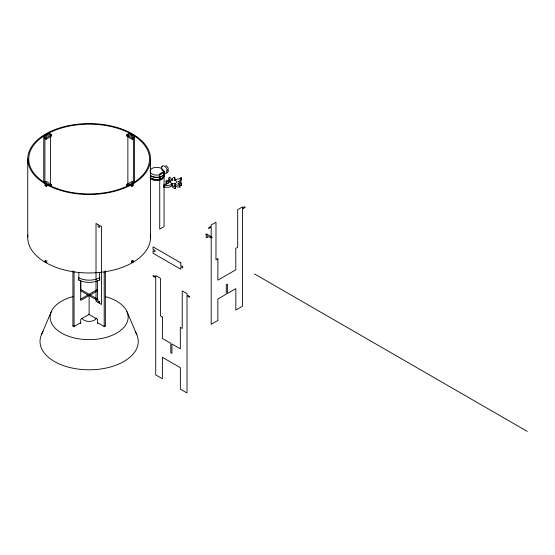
<?xml version="1.0" encoding="UTF-8"?>
<svg xmlns="http://www.w3.org/2000/svg" width="555" height="555" viewBox="0 0 555 555"><rect width="100%" height="100%" fill="white"/><g stroke="black" fill="none" stroke-linecap="round" stroke-linejoin="round"><path stroke-width="0.83" d="M80.732 280.879L80.711 289.446L89.126 294.303M80.752 280.677L80.711 300.428L97.937 290.48M161.401 168.442L161.658 167.166M168.782 178.245L169.983 180.132A0.957 0.555 0 0 1 170.101 180.292M168.782 180.035L168.907 180.646M174.776 179.827L174.881 178.974A16.803 9.699 0 0 0 174.679 177.191L174.679 178.987A16.803 9.699 0 0 1 174.867 180.063M41.493 334.554L51.296 311.646M171.953 183.927A7.957 4.593 0 0 0 172.737 185.571L174.103 186.709L174.874 186.39A8.172 4.717 0 0 1 175.276 185.835L175.276 184.038A4.44 2.567 0 0 0 176.969 185.023A2.484 1.436 0 0 0 177.773 185.197L179.189 185.224A12.148 7.014 0 0 0 180.049 185.197L180.437 185.127A3.08 1.776 0 0 1 181.45 185.197A1.637 0.95 0 0 1 181.638 185.301L181.221 182.623L177.787 181.714A0.874 0.506 0 0 1 177.988 181.651L178.543 181.443M167.936 183.074L167.922 183.095A2.997 1.727 0 0 1 169.58 181.943M167.818 183.275L166.535 184.281L163.996 185.058A0.895 0.52 0 0 0 163.774 185.148M166.229 180.979L166.014 181.214A1.762 1.013 0 0 0 166.16 181.894L166.146 183.691L168.401 183.108M166.229 182.768L166.014 183.011A1.762 1.013 0 0 0 166.16 183.684L166.188 183.67M180.666 180L180.84 179.848A1.325 0.763 0 0 0 180.958 179.681A1.741 1.006 0 0 0 180.999 179.431L181.006 177.642A1.741 1.006 0 0 1 180.958 177.884A1.325 0.763 0 0 1 180.84 178.058L180.59 178.259A6.174 3.566 0 0 1 178.488 178.911L177.496 179.133A9.192 5.307 0 0 0 174.95 179.875M45.878 135.302L47.022 134.65M132.388 184.003L131.244 184.662M132.319 185.363L131.819 185.648M132.27 261.669L131.847 261.911M43.755 182.491L43.755 136.634L45.919 135.378M47.106 134.698L49.27 133.45L51.608 134.768L51.608 136.086L46.093 139.27L44.913 138.59M50.429 134.088L48.243 135.351L46.329 134.248L45.191 134.907L47.106 136.01L44.893 137.286L44.893 182.283M43.755 136.634L46.093 137.952L51.608 134.768M127.872 184.295L127.872 134.116L130.085 135.392L132 134.282L133.138 134.941L131.223 136.044L133.408 137.307L133.408 138.625L132.236 139.305L126.72 136.121L126.72 134.803L129.01 133.457L131.174 134.705M45.149 185.696L45.128 184.364L47.043 183.261L44.858 181.998M45.815 185.287L45.128 185.682L46.266 186.341L46.96 185.939M45.128 184.364L46.266 185.023L48.229 183.948L50.394 185.197M45.905 183.92L43.741 182.671L46.03 181.319L51.546 184.503L49.256 185.856L47.092 184.607M132.236 139.305L132.236 137.987L134.525 136.641L132.361 135.392M126.658 185.856L126.658 184.537L132.173 181.353L134.511 182.678L132.347 183.927M127.837 185.217L130.023 183.955L131.937 185.058L133.075 184.399L133.075 185.717L131.937 186.376L131.244 185.974M133.373 182.019L131.16 183.296L133.075 184.399M131.16 184.614L128.996 185.863L126.658 184.537M46.981 262.231L46.294 262.633L45.149 261.974L45.149 260.656L45.843 260.26M45.149 261.974L45.843 261.572M45.149 260.656L46.294 261.315L46.981 260.919M131.271 260.926L131.958 261.322L133.103 260.663L133.103 261.981L131.958 262.64L131.271 262.238M80.315 299.339L97.548 289.391M80.711 322.642L74.058 326.479L72.92 325.827M105.339 325.827L104.201 326.479L97.548 322.642M166.146 181.901L168.262 181.319L170.142 181.645M180.313 185.169L180.32 185.148A13.695 7.909 0 0 1 179.605 185.106M180.313 186.959L180.049 186.993A12.148 7.014 0 0 1 179.189 187.014L177.773 186.986A2.484 1.436 0 0 1 176.962 186.82A4.44 2.567 0 0 1 175.29 185.828M164.863 186.66L163.996 186.855A0.895 0.52 0 0 0 163.774 186.938L163.76 186.986M170.038 180.347L170.052 180.347A0.867 0.499 0 0 1 169.768 180.292M174.672 186.813L174.881 186.813A2.22 1.283 0 0 0 175.456 186.702L175.456 188.499A2.22 1.283 0 0 1 174.881 188.61L172.709 187.375A7.957 4.593 0 0 1 171.953 185.724M162.893 170.274L163.163 170.281A7.909 4.565 0 0 1 161.283 176.636A7.909 4.565 0 0 1 150.273 175.581M180.174 185.12L180.118 185.106A2.359 1.36 0 0 1 179.882 185.065L179.758 185.03A1.034 0.597 0 0 1 179.466 184.891L178.932 184.149M180.174 186.91L180.118 186.903A2.359 1.36 0 0 1 179.882 186.862L179.758 186.827A1.034 0.597 0 0 1 179.466 186.688L179.265 186.508M163.822 187.007L163.843 187.014A1.45 0.839 0 0 0 164.169 187.028C166.819 187.548 172.501 187.895 172.008 183.927C169.927 185.835 166.771 185.752 164.169 185.238A1.45 0.839 0 0 1 163.843 185.224L163.76 185.197M165.765 165.619L166.195 165.785M181.638 183.504L181.651 183.511A1.637 0.95 0 0 0 181.436 183.434A3.08 1.776 0 0 0 180.437 183.344L180.271 183.33A13.695 7.909 0 0 1 179.459 183.31L178.738 183.282A12.39 7.153 0 0 0 177.871 183.261A10.476 6.05 0 0 0 178.079 183.407L178.419 183.65A3.455 1.998 0 0 1 178.946 184.149M175.456 186.702L174.499 185.772L174.874 184.593A8.172 4.717 0 0 1 175.276 184.038M175.456 188.499L174.887 188.103M131.306 134.685L132.416 135.323M46.884 184.586L45.815 183.969M126.72 134.803L132.236 137.987M132.388 185.321L133.075 185.717M254.509 273.934L527.25 431.395M132.409 260.267L133.103 260.663M132.409 261.585L133.103 261.981M90.264 294.962L97.985 299.416M80.274 290.508L87.988 294.962M88.557 314.137L97.548 319.326L97.548 323.614M166.597 165.987L168.526 168.47M181.221 184.42L181.638 185.12M126.97 311.646L136.773 334.554M97.5 280.726L97.548 300.484L89.126 295.621L89.126 314.414L80.711 319.271L80.711 323.565M164.169 185.238L164.169 187.035M163.996 185.058L163.996 186.855M160.069 177.045L160.069 179.258M150.516 159.514A61.39 35.444 0 0 1 57.734 189.498A61.39 35.444 0 0 1 59.149 128.115A61.39 35.444 0 0 1 150.516 159.514L150.516 237.998M134.525 136.641L134.525 182.498M133.387 137.293L133.387 182.29M131.958 185.044L131.937 186.376M131.958 261.322L131.958 262.64M105.339 270.722L105.339 326.16M104.201 271.575L104.201 326.819M99.414 272.429L99.414 280.115M78.845 272.373L78.845 280.06M74.058 271.513L74.058 326.777M72.92 270.75L72.92 326.118M51.546 184.503L51.546 185.821M50.408 134.102L50.408 184.288M50.373 185.183L50.373 186.501M46.266 185.023L46.266 186.341M46.294 261.315L46.294 262.633M46.093 137.952L46.093 139.27M27.75 158.57L27.75 237.061M135.149 331.529A49.117 28.354 0 0 1 89.133 369.796A49.117 28.354 0 0 1 43.117 331.529M105.339 296.634A39.01 22.519 0 0 1 119.797 331.044A39.01 22.519 0 0 1 58.469 331.044A39.01 22.519 0 0 1 72.927 296.634M96.369 318.14A7.444 4.301 0 0 1 89.168 321.421A7.444 4.301 0 0 1 81.918 318.181M150.273 234.335A61.39 35.444 0 0 1 89.591 272.97A61.39 35.444 0 0 1 27.916 234.862M99.99 279.782A15.353 8.859 0 0 1 78.276 279.782M99.99 277.569A15.353 8.859 0 0 1 78.276 277.569M181.041 179.425A6.542 3.774 0 0 1 180.139 182.345M181.041 177.635A6.542 3.774 0 0 1 178.62 181.499M172.536 180.097A3.441 1.984 0 0 1 172.841 179.806M172.258 179.591A3.441 1.984 0 0 1 174.714 177.267M172.397 179.577A4.516 2.608 0 0 1 171.897 179.369M171.863 179.383A7.812 4.509 0 0 1 169.906 177.17A3.337 1.929 0 0 0 168.692 178.231M168.692 180.021A3.337 1.929 0 0 1 169.053 179.515M166.16 180.937A3.496 2.019 0 0 1 169.726 180.368M170.052 181.811A0.832 0.479 0 0 1 169.636 182.019M174.547 180.243A3.115 1.797 0 0 1 175.99 182.997A3.115 1.797 0 0 1 171.002 183.018A3.115 1.797 0 0 1 172.369 180.25M162.324 166.583A1.408 0.902 -53.5 0 0 161.727 166.902A4.162 2.4 60 0 1 164.516 166.195A4.162 2.4 60 0 1 167.312 170.128A1.408 0.708 -65.4 0 1 168.477 170.336A1.408 0.708 -65.4 0 1 167.312 172.279A4.162 2.4 60 0 1 164.516 172.987M167.305 172.307A1.374 1.027 -29.6 0 1 166.32 171.516A1.374 1.027 -29.6 0 1 167.187 170.253M164.127 173.555A7.909 4.565 0 0 1 160.395 179.161A7.909 4.565 0 0 1 150.273 177.787M150.079 170.399A6.771 3.906 0 0 1 160.492 167.992A6.771 3.906 0 0 1 160.492 174.464A6.771 3.906 0 0 1 150.079 172.057M163.461 176.754A6.771 3.906 0 0 1 157.655 180.625A6.771 3.906 0 0 1 150.197 177.857M164.037 173.951A7.617 4.398 0 0 1 159.764 179.147A7.617 4.398 0 0 1 150.245 177.461M162.795 170.267A7.631 4.405 0 0 1 161.019 176.539A7.631 4.405 0 0 1 150.232 175.255M163.108 170.392A1.991 0.839 70.9 0 1 163.35 171.724M161.776 169.462A1.72 0.937 59.4 0 1 161.97 169.532M162.338 169.802A1.72 0.916 57.7 0 1 162.657 170.114M162.428 317.051L162.379 338.467L170.801 343.323L170.801 352.723L171.939 353.382L171.939 343.982L180.361 348.845L180.306 327.374L182.22 328.477L182.22 290.889L187.007 293.657L187.007 294.969L189.581 296.46L189.581 297.3L187.007 295.815L187.007 392.968L180.361 389.131L180.361 367.688L162.379 357.309L162.379 378.753L155.726 374.909L155.726 277.75L153.159 276.265L153.159 275.426L155.726 276.91L155.726 275.599L160.513 278.36L160.513 315.948L162.428 317.051M217.9 258.706L217.851 280.178L235.826 269.799L235.778 248.383L237.693 247.28L237.693 209.693L242.479 206.932L242.479 208.18L245.053 206.696L245.053 207.535L242.479 209.02L242.479 306.242L235.826 310.085L235.826 288.642L227.404 293.505L227.404 284.056L226.267 284.715L226.267 294.157L217.851 299.02L217.851 320.464L211.198 324.3L211.198 227.085L208.625 228.57L208.625 227.73L211.198 226.239L211.198 224.928L215.985 222.222L215.985 259.809L217.9 258.706M164.072 171.384L159.729 173.888L159.729 229.159L164.072 226.655L164.072 171.384M206.744 234.043L205.572 234.716L207.757 235.979L205.843 237.089L206.98 237.748L208.895 236.638L211.08 237.901L212.26 237.221L206.744 234.043M180.791 262.876L153.027 246.85L153.027 249.348L154.942 250.451L154.942 251.824L153.027 250.721L153.027 253.219L180.791 269.244L180.791 266.719L182.706 267.829L182.706 266.511L180.791 265.408L180.791 262.876M98.18 224.657L96.015 223.408L96.015 301.282L101.53 304.466L101.53 226.593L99.366 225.344L99.366 227.557L98.18 226.87L98.18 224.657M99.366 301.622L98.18 300.935L98.18 302.253L99.366 302.94L99.366 301.622M58.233 189.012A60.412 34.882 0 0 0 149.538 159.507A60.412 34.882 0 0 0 59.621 128.607A60.412 34.882 0 0 0 58.233 189.012"/></g></svg>
